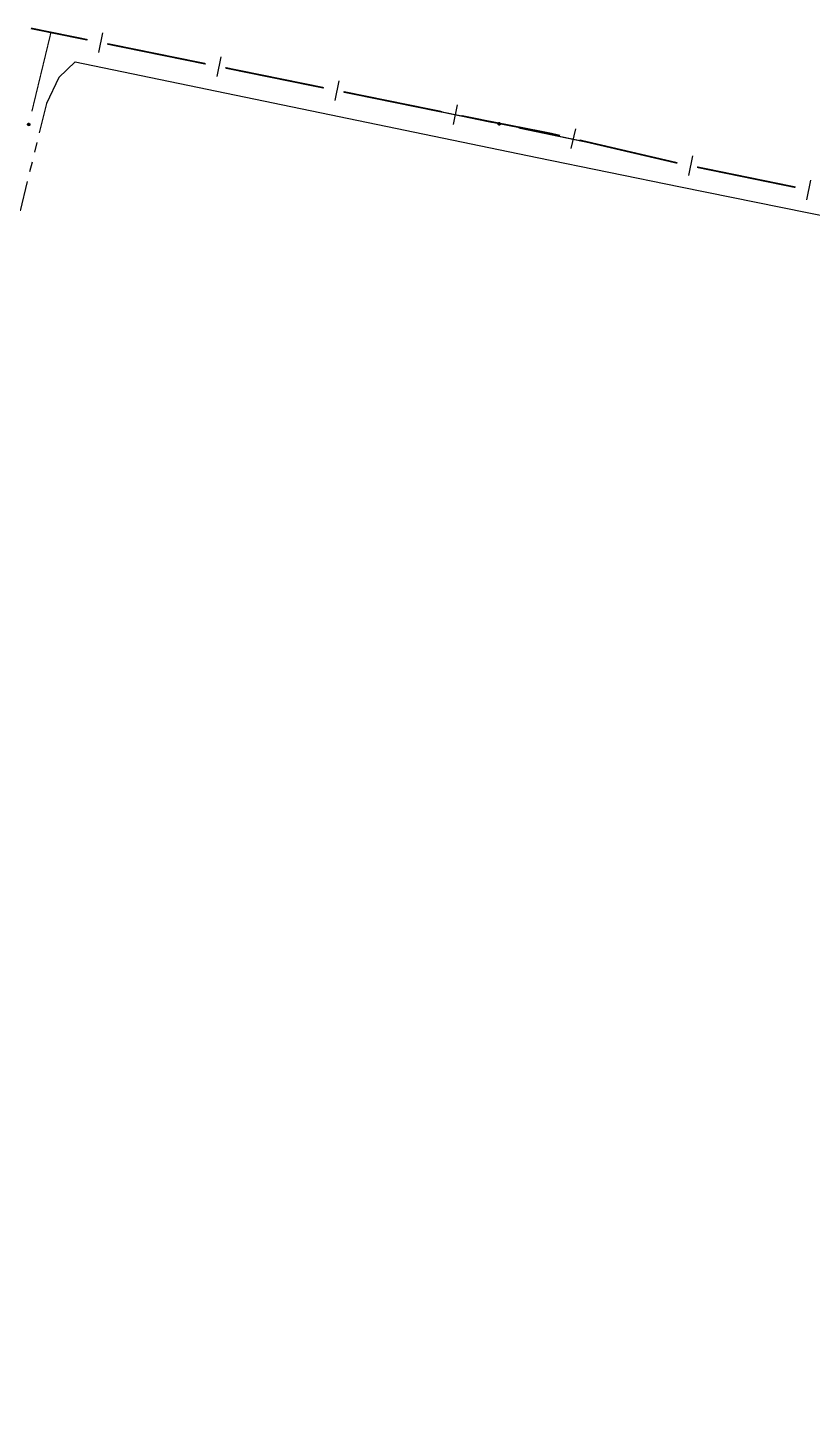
# Model space of a CAD drawing. Extents: x 209193 to 212081, y 4877574 to 4880493.
# Drawn here: x 211496.2 to 211613.4, y 4878769.4 to 4878974.9 of the extents above; entities that cross this region are included whole.
import ezdxf

# ---------------------------------------------------------------- set-up
doc = ezdxf.new("R2010")
doc.units = 0
doc.header["$LTSCALE"] = 1.5
doc.header["$MEASUREMENT"] = 0
doc.linetypes.add('TRACO_25', pattern=[8, 3, -1, 1, -1, 1, -1])
for name, color, linetype in [('LM-LIM-SETORES-BAIRROS', 250, 'CONTINUOUS'), ('SV-EIXO-ROD-ESTR', 7, 'CONTINUOUS'), ('SV-EIXO-RUA-N-PAV', 6, 'CONTINUOUS'), ('SV-EST-MUNIC-PAV', 20, 'CONTINUOUS'), ('SV-RUA-NAO-PAV', 7, 'CONTINUOUS')]:
    doc.layers.add(name, color=color, linetype=linetype)

msp = doc.modelspace()

# ---------------------------------------------------------------- linework, layer by layer
at = {"layer": 'LM-LIM-SETORES-BAIRROS', "const_width": 0.25}
for points in [[(211497.300586, 4878974.632908), (211496.682809, 4878974.758506)], [(211505.140208, 4878973.039068), (211497.300586, 4878974.632908)], [(211522.779358, 4878969.452927), (211508.080067, 4878972.441378)], [(211540.418507, 4878965.866786), (211525.719216, 4878968.855237)], [(211558.057657, 4878962.280644), (211543.358365, 4878965.269095)], [(211564.638775, 4878960.942665), (211560.997515, 4878961.682954)], [(211564.917735, 4878960.888086), (211564.638775, 4878960.942665)], [(211574.174237, 4878959.077031), (211564.917735, 4878960.888086)], [(211574.727381, 4878958.948003), (211574.174237, 4878959.077031)], [(211575.701237, 4878958.720837), (211574.727381, 4878958.948003)], [(211593.230646, 4878954.631849), (211578.622805, 4878958.039339)], [(211610.862063, 4878951.008678), (211596.16706, 4878954.018144)]]:
    msp.add_lwpolyline(points, dxfattribs=at)
at = {"layer": 'LM-LIM-SETORES-BAIRROS'}
for points in [[(211507.398959, 4878974.110537), (211506.801269, 4878971.170679)], [(211525.038108, 4878970.524396), (211524.440418, 4878967.584538)], [(211542.677258, 4878966.938255), (211542.079568, 4878963.998396)], [(211560.316407, 4878963.352113), (211559.718717, 4878960.412255)], [(211577.989698, 4878959.727289), (211577.3082, 4878956.805721)], [(211595.48834, 4878955.688276), (211594.886447, 4878952.749275)], [(211613.122343, 4878952.076916), (211612.52045, 4878949.137915)]]:
    msp.add_lwpolyline(points, dxfattribs=at)
at = {"layer": 'SV-EIXO-ROD-ESTR', "const_width": 0.18}
for points in [[(211556.793751, 4878962.520504), (211556.45212, 4878962.591381)], [(211565.606093, 4878960.692216), (211556.793751, 4878962.520504)], [(211581.268377, 4878957.422227), (211569.521877, 4878959.875742)]]:
    msp.add_lwpolyline(points, dxfattribs=at)
at = {"layer": 'SV-EIXO-ROD-ESTR'}
msp.add_lwpolyline([(211566.738514, 4878960.34485), (211566.69801, 4878960.317436), (211566.657594, 4878960.302158), (211566.620217, 4878960.299117), (211566.586487, 4878960.305043), (211566.552663, 4878960.314991), (211566.520774, 4878960.332545), (211566.489697, 4878960.359868), (211566.461912, 4878960.400306), (211566.448982, 4878960.442737), (211566.44404, 4878960.479222), (211566.448194, 4878960.514749), (211566.458409, 4878960.547445), (211566.477739, 4878960.579967), (211566.505735, 4878960.61119), (211566.547073, 4878960.638145), (211566.586799, 4878960.652852), (211566.623029, 4878960.654843), (211566.658719, 4878960.650441), (211566.693129, 4878960.639871), (211566.724332, 4878960.622459), (211566.755719, 4878960.594214), (211566.781783, 4878960.553061), (211566.796903, 4878960.513607), (211566.799403, 4878960.477415), (211566.794278, 4878960.442375), (211566.784712, 4878960.408328), (211566.768401, 4878960.375538), (211566.738514, 4878960.34485)], close=True, dxfattribs=at)
for points in [[(211566.794278, 4878960.442375), (211566.44404, 4878960.479222)], [(211566.799403, 4878960.477415), (211566.448194, 4878960.514749)], [(211566.794384, 4878960.460845), (211566.44837, 4878960.499186)], [(211566.784712, 4878960.408328), (211566.448982, 4878960.442737)], [(211566.785564, 4878960.425048), (211566.45102, 4878960.458223)], [(211566.794911, 4878960.496969), (211566.456358, 4878960.530975)], [(211566.796903, 4878960.513607), (211566.458409, 4878960.547445)], [(211566.771954, 4878960.393033), (211566.459846, 4878960.420159)], [(211566.768401, 4878960.375538), (211566.461912, 4878960.400306)], [(211566.787421, 4878960.534756), (211566.472918, 4878960.563772)], [(211566.781783, 4878960.553061), (211566.477739, 4878960.579967)], [(211566.752999, 4878960.362125), (211566.479637, 4878960.381213)], [(211566.738514, 4878960.34485), (211566.489697, 4878960.359868)], [(211566.76468, 4878960.57292), (211566.494822, 4878960.595461)], [(211566.755719, 4878960.594214), (211566.505735, 4878960.61119)], [(211566.715844, 4878960.330814), (211566.512562, 4878960.345117)], [(211566.69801, 4878960.317436), (211566.520774, 4878960.332545)], [(211566.73415, 4878960.607125), (211566.534095, 4878960.623546)], [(211566.675008, 4878960.308627), (211566.545587, 4878960.322936)], [(211566.724332, 4878960.622459), (211566.547073, 4878960.638145)], [(211566.657594, 4878960.302158), (211566.552663, 4878960.314991)], [(211566.704352, 4878960.631424), (211566.573317, 4878960.644674)], [(211566.693129, 4878960.639871), (211566.586799, 4878960.652852)]]:
    msp.add_lwpolyline(points, dxfattribs=at)
at = {"layer": 'SV-EIXO-RUA-N-PAV', "const_width": 0.18}
msp.add_lwpolyline([(211499.649246, 4878974.03095), (211496.833559, 4878962.365963)], dxfattribs=at)
at = {"layer": 'SV-EIXO-RUA-N-PAV'}
msp.add_lwpolyline([(211496.497166, 4878960.501096), (211496.523116, 4878960.45964), (211496.536942, 4878960.418704), (211496.538647, 4878960.381243), (211496.531521, 4878960.347746), (211496.520371, 4878960.314298), (211496.50169, 4878960.283056), (211496.473276, 4878960.252974), (211496.431872, 4878960.22665), (211496.389006, 4878960.215243), (211496.352369, 4878960.211607), (211496.317013, 4878960.217026), (211496.284701, 4878960.228401), (211496.252891, 4878960.248879), (211496.222686, 4878960.277973), (211496.197224, 4878960.320246), (211496.183945, 4878960.360471), (211496.183248, 4878960.39675), (211496.188921, 4878960.43226), (211496.200713, 4878960.466271), (211496.219227, 4878960.496833), (211496.248574, 4878960.527191), (211496.290631, 4878960.551769), (211496.3306, 4878960.565472), (211496.366859, 4878960.566678), (211496.401693, 4878960.560306), (211496.435376, 4878960.549531), (211496.467564, 4878960.53206), (211496.497166, 4878960.501096)], close=True, dxfattribs=at)
for points in [[(211496.200713, 4878960.466271), (211496.183945, 4878960.360471)], [(211496.209554, 4878960.477185), (211496.191636, 4878960.346707)], [(211496.219227, 4878960.496833), (211496.197224, 4878960.320246)], [(211496.234901, 4878960.506097), (211496.21135, 4878960.306755)], [(211496.248574, 4878960.527191), (211496.222686, 4878960.277973)], [(211496.270175, 4878960.535387), (211496.238016, 4878960.266505)], [(211496.290631, 4878960.551769), (211496.252891, 4878960.248879)], [(211496.309126, 4878960.556751), (211496.268903, 4878960.243484)], [(211496.3306, 4878960.565472), (211496.284701, 4878960.228401)], [(211496.347156, 4878960.562887), (211496.301088, 4878960.225764)], [(211496.366859, 4878960.566678), (211496.317013, 4878960.217026)], [(211496.383238, 4878960.561072), (211496.332571, 4878960.216646)], [(211496.401693, 4878960.560306), (211496.352369, 4878960.211607)], [(211496.418697, 4878960.550979), (211496.373603, 4878960.217832)], [(211496.435376, 4878960.549531), (211496.389006, 4878960.215243)], [(211496.450207, 4878960.536235), (211496.411958, 4878960.225294)], [(211496.467564, 4878960.53206), (211496.431872, 4878960.22665)], [(211496.480418, 4878960.516189), (211496.451585, 4878960.243683)], [(211496.497166, 4878960.501096), (211496.473276, 4878960.252974)], [(211496.510384, 4878960.477941), (211496.488834, 4878960.275298)], [(211496.523116, 4878960.45964), (211496.50169, 4878960.283056)], [(211496.531098, 4878960.436339), (211496.512179, 4878960.30751)], [(211496.536942, 4878960.418704), (211496.520371, 4878960.314298)]]:
    msp.add_lwpolyline(points, dxfattribs=at)
at = {"layer": 'SV-EST-MUNIC-PAV', "linetype": 'Continuous'}
for points in [[(211503.295303, 4878969.758684, 13.290397), (211572.301375, 4878955.435867, 13.068864), (211593.668177, 4878951.098172, 12.927889)], [(211593.668177, 4878951.098172, 12.927889), (211631.503251, 4878943.417236, 12.927889), (211660.977608, 4878937.182335, 12.927889)]]:
    msp.add_polyline3d(points, dxfattribs=at)
at = {"layer": 'SV-RUA-NAO-PAV', "linetype": 'TRACO_25'}
msp.add_polyline3d([(211503.295303, 4878969.758684, 13.099072), (211500.830272, 4878967.410083, 13.129282), (211498.994675, 4878963.513642, 13.240048), (211471.799677, 4878852.637991, 11.538277), (211456.809304, 4878787.068347, 11.125422), (211447.846196, 4878747.803905, 12.656009), (211444.470672, 4878732.876521, 12.595591), (211443.613592, 4878717.731111, 12.595591), (211442.341716, 4878701.826873, 12.595591), (211439.273749, 4878686.697709, 11.578556), (211426.081, 4878621.639887, 11.578556), (211412.347428, 4878559.961844, 12.442181), (211399.142146, 4878504.926996, 12.41049), (211393.883512, 4878490.038404, 12.442181), (211389.054564, 4878479.139442, 12.442181), (211385.046273, 4878468.639692, 12.463307), (211384.315774, 4878466.010684, 12.463307), (211381.372644, 4878454.095989, 12.463307), (211370.039908, 4878408.217586, 12.283729), (211362.113514, 4878376.129104, 12.283729), (211359.483151, 4878363.620918, 12.283729), (211357.165817, 4878352.60128, 11.981364)], dxfattribs=at)

doc.saveas('drawing.dxf')
